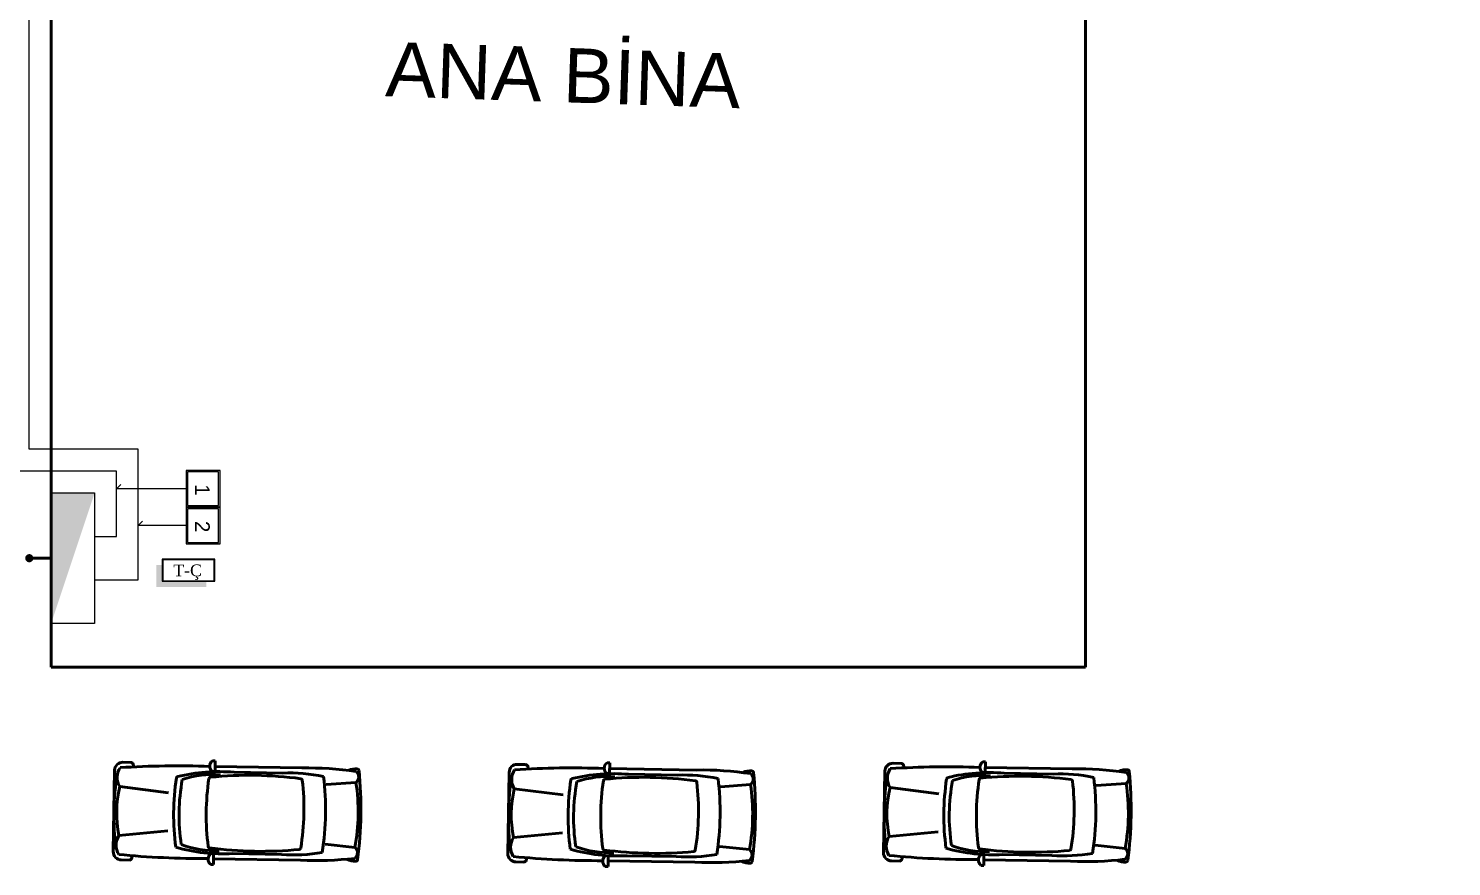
# Model space of a CAD drawing. Header units: millimetres. Extents: x 2046 to 14753, y 2361 to 29276.
# Drawn here: x 6152 to 6805, y 27259 to 27644 of the extents above; entities that cross this region are included whole.
import ezdxf

# ---------------------------------------------------------------- set-up
doc = ezdxf.new("R2010")
doc.units = ezdxf.units.MM
for name, color, linetype, lineweight in [('A.O. DUVAR', 7, 'Continuous', 50), ('KOLON HATTI  0.60 mm', 91, 'Continuous', 53), ('priz', 12, 'Continuous', 25)]:
    doc.layers.add(name, color=color, linetype=linetype, lineweight=lineweight)
doc.layers.add('aydınlatma', color=3, linetype='Continuous')
doc.layers.add('Elektrik Yazı', color=7, linetype='Continuous')
doc.styles.add('Elektrik Yazı', font='times.ttf')
doc.styles.get("Standard").update_dxf_attribs({"font": 'arial.ttf'})

# ---------------------------------------------------------------- blocks, each defined once
blk = doc.blocks.new('*U278')
at = {"layer": 'aydınlatma'}
for p, q in [((-30, 0), (-30, 19.992)), ((-30, 19.992), (30, 19.992)), ((30, 19.992), (30, 0)), ((-30, 0), (30, 0))]:
    blk.add_line(p, q, dxfattribs=at)
at = {"layer": 'aydınlatma', "color": 3}
blk.add_solid([(30, 0), (-30, 19.992), (-30, 0)], dxfattribs=at)

msp = doc.modelspace()

# ---------------------------------------------------------------- hatches: boundary and pattern name
at = {"layer": 'Elektrik Yazı'}
h = msp.add_hatch(color=2, dxfattribs=at)
h.dxf.hatch_style = 1
h.paths.add_polyline_path([(6233.693, 27387.346), (6233.693, 27390.034), (6213.419, 27390.034), (6213.419, 27397.462), (6210.731, 27397.462), (6210.731, 27387.346)])
h = msp.add_hatch(color=2, dxfattribs=at)
h.dxf.hatch_style = 1
h.paths.add_polyline_path([(6213.419, 27390.034), (6237.629, 27390.034), (6237.629, 27400.15), (6213.419, 27400.15)])
h.paths.add_polyline_path([(6237.36, 27399.881), (6237.36, 27390.303), (6213.688, 27390.303), (6213.688, 27399.881)], flags=16)
h.paths.add_polyline_path([(6232.366, 27399.308), (6218.223, 27399.308), (6218.223, 27391.261), (6232.366, 27391.261)], flags=8)

# ---------------------------------------------------------------- linework, layer by layer
at = {"layer": 'A.O. DUVAR'}
for p, q in [((6162.434, 27350.644), (6162.434, 27865.644)), ((6637.434, 27865.644), (6637.434, 27350.644)), ((6637.434, 27350.644), (6162.434, 27350.644)), ((6195.42, 27306.901), (6199.157, 27306.839)), ((6236.548, 27307.622), (6237.794, 27307.602)), ((6237.794, 27307.602), (6237.711, 27302.619)), ((6237.75, 27304.953), (6277.609, 27304.292)), ((6376.56, 27305.96), (6380.297, 27305.898)), ((6417.688, 27306.681), (6418.934, 27306.66)), ((6418.934, 27306.66), (6418.851, 27301.678)), ((6549.047, 27306.461), (6552.784, 27306.399)), ((6590.175, 27307.182), (6591.42, 27307.162)), ((6591.42, 27307.162), (6591.338, 27302.179)), ((6591.376, 27304.513), (6631.235, 27303.852)), ((6191.312, 27284.543), (6191.622, 27303.226)), ((6237.711, 27302.619), (6236.465, 27302.64)), ((6246.428, 27302.317), (6268.848, 27301.945)), ((6372.452, 27283.601), (6372.762, 27302.285)), ((6418.851, 27301.678), (6417.605, 27301.698)), ((6418.89, 27304.011), (6458.749, 27303.35)), ((6427.567, 27301.376), (6449.988, 27301.004)), ((6544.938, 27284.103), (6545.248, 27302.786)), ((6591.338, 27302.179), (6590.092, 27302.2)), ((6600.054, 27301.877), (6622.475, 27301.505)), ((6193.989, 27295.712), (6216.368, 27292.848)), ((6302.417, 27297.651), (6288.695, 27296.632)), ((6375.129, 27294.77), (6397.508, 27291.907)), ((6483.557, 27296.709), (6469.835, 27295.691)), ((6547.615, 27295.272), (6569.995, 27292.408)), ((6656.043, 27297.211), (6642.321, 27296.192)), ((6191.002, 27265.859), (6191.312, 27284.543)), ((6372.142, 27264.917), (6372.452, 27283.601)), ((6544.628, 27265.419), (6544.938, 27284.103)), ((6193.617, 27273.291), (6216.079, 27275.41)), ((6374.757, 27272.349), (6397.219, 27274.469)), ((6547.243, 27272.851), (6569.705, 27274.97)), ((6288.24, 27269.229), (6301.921, 27267.757)), ((6469.38, 27268.288), (6483.061, 27266.815)), ((6641.867, 27268.789), (6655.548, 27267.317)), ((6198.413, 27261.998), (6194.677, 27262.06)), ((6234.56, 27262.644), (6234.556, 27262.644)), ((6235.758, 27259.975), (6237.003, 27259.955)), ((6237.086, 27264.937), (6235.84, 27264.958)), ((6237.003, 27259.955), (6237.086, 27264.937)), ((6276.906, 27261.942), (6237.047, 27262.603)), ((6268.228, 27264.578), (6245.808, 27264.95)), ((6379.553, 27261.056), (6375.817, 27261.118)), ((6415.7, 27261.703), (6415.696, 27261.703)), ((6416.898, 27259.034), (6418.143, 27259.013)), ((6418.226, 27263.995), (6416.98, 27264.016)), ((6418.143, 27259.013), (6418.226, 27263.995)), ((6458.046, 27261), (6418.187, 27261.661)), ((6449.368, 27263.636), (6426.948, 27264.008)), ((6552.04, 27261.558), (6548.303, 27261.62)), ((6588.187, 27262.204), (6588.183, 27262.204)), ((6589.384, 27259.535), (6590.63, 27259.515)), ((6590.712, 27264.497), (6589.467, 27264.518)), ((6590.63, 27259.515), (6590.712, 27264.497)), ((6630.533, 27261.502), (6590.674, 27262.163)), ((6621.855, 27264.138), (6599.434, 27264.51))]:
    msp.add_line(p, q, dxfattribs=at)
for centre, radius, start, end in [((6195.358, 27303.164), 3.737, 89.049635, 179.049635), ((6200.912, 27299.957), 8.121, 146.578443, 211.520827), ((6220.333, 26893.462), 411.803, 87.922934, 93.647745), ((6198.787, 27305.322), 1.561, 341.196176, 76.279876), ((6238.375, 27305.1), 3.114, 125.919533, 232.179737), ((6376.498, 27302.223), 3.737, 89.049635, 179.049635), ((6379.927, 27304.381), 1.561, 341.196176, 76.279876), ((6419.515, 27304.159), 3.114, 125.919533, 232.179737), ((6548.985, 27302.724), 3.737, 89.049635, 179.049635), ((6573.96, 26893.022), 411.803, 87.922934, 93.647745), ((6552.413, 27304.882), 1.561, 341.196176, 76.279876), ((6592.002, 27304.66), 3.114, 125.919533, 232.179737), ((6314.002, 27282.507), 122.707, 170.878402, 187.220869), ((6332.696, 27282.82), 113.989, 171.474665, 187.533957), ((6220.706, 27299.608), 0.747, 103.730755, 171.474665), ((6239.5, 27222.693), 79.925, 85.027645, 103.730755), ((6311.511, 27282.549), 90.318, 169.522352, 188.576919), ((6236.944, 27256.375), 44.916, 85.869805, 108.48967), ((6347.643, 27282.572), 113.989, 171.50118, 187.244744), ((6235.646, 27299.308), 0.747, 95.679205, 171.50118), ((6253.386, 27120.919), 180.016, 82.420066, 95.679205), ((6271.958, 27226.515), 75.494, 78.110544, 92.360577), ((6164.542, 27285.61), 113.989, 350.854526, 6.598091), ((6277.033, 27298.622), 0.747, 6.598091, 82.420066), ((6280.101, 27154.116), 150.197, 81.423588, 90.950872), ((6165.777, 27284.966), 122.707, 350.878402, 7.220869), ((6302.357, 27295.918), 7.997, 84.218088, 114.742567), ((6300.59, 27300.173), 3.114, 305.919533, 52.179737), ((6300.59, 27300.173), 3.114, 305.919533, 52.179737), ((6124.05, 27285.658), 180.635, 352.525273, 5.573997), ((6303.087, 27303.131), 0.747, 5.573997, 84.218088), ((6495.142, 27281.566), 122.707, 170.878402, 187.220869), ((6382.052, 27299.016), 8.121, 146.578443, 211.520827), ((6401.473, 26892.52), 411.803, 87.922934, 93.647745), ((6513.836, 27281.879), 113.989, 171.474665, 187.533957), ((6401.846, 27298.666), 0.747, 103.730755, 171.474665), ((6420.64, 27221.751), 79.925, 85.027645, 103.730755), ((6492.651, 27281.607), 90.318, 169.522352, 188.576919), ((6418.084, 27255.434), 44.916, 85.869805, 108.48967), ((6528.783, 27281.631), 113.989, 171.50118, 187.244744), ((6416.786, 27298.366), 0.747, 95.679205, 171.50118), ((6434.526, 27119.977), 180.016, 82.420066, 95.679205), ((6453.098, 27225.573), 75.494, 78.110544, 92.360577), ((6458.173, 27297.68), 0.747, 6.598091, 82.420066), ((6461.241, 27153.174), 150.197, 81.423588, 90.950872), ((6346.917, 27284.025), 122.707, 350.878402, 7.220869), ((6483.497, 27294.976), 7.997, 84.218088, 114.742567), ((6481.73, 27299.231), 3.114, 305.919533, 52.179737), ((6481.73, 27299.231), 3.114, 305.919533, 52.179737), ((6305.19, 27284.717), 180.635, 352.525273, 5.573997), ((6484.227, 27302.189), 0.747, 5.573997, 84.218088), ((6667.629, 27282.067), 122.707, 170.878402, 187.220869), ((6554.538, 27299.517), 8.121, 146.578443, 211.520827), ((6686.323, 27282.38), 113.989, 171.474665, 187.533957), ((6574.333, 27299.168), 0.747, 103.730755, 171.474665), ((6593.126, 27222.253), 79.925, 85.027645, 103.730755), ((6665.137, 27282.109), 90.318, 169.522352, 188.576919), ((6590.57, 27255.935), 44.916, 85.869805, 108.48967), ((6701.27, 27282.132), 113.989, 171.50118, 187.244744), ((6589.272, 27298.868), 0.747, 95.679205, 171.50118), ((6607.012, 27120.479), 180.016, 82.420066, 95.679205), ((6625.584, 27226.075), 75.494, 78.110544, 92.360577), ((6518.168, 27285.17), 113.989, 350.854526, 6.598091), ((6630.66, 27298.182), 0.747, 6.598091, 82.420066), ((6633.728, 27153.676), 150.197, 81.423588, 90.950872), ((6519.404, 27284.526), 122.707, 350.878402, 7.220869), ((6655.983, 27295.478), 7.997, 84.218088, 114.742567), ((6654.216, 27299.733), 3.114, 305.919533, 52.179737), ((6654.216, 27299.733), 3.114, 305.919533, 52.179737), ((6477.676, 27285.218), 180.635, 352.525273, 5.573997), ((6656.714, 27302.691), 0.747, 5.573997, 84.218088), ((6243.626, 27283.675), 51.076, 166.369252, 191.730019), ((6213.11, 27284.181), 90.318, 349.522352, 8.576919), ((6213.11, 27284.181), 90.318, 349.522352, 8.576919), ((6424.766, 27282.733), 51.076, 166.369252, 191.730019), ((6345.682, 27284.668), 113.989, 350.854526, 6.598091), ((6394.249, 27283.239), 90.318, 349.522352, 8.576919), ((6394.249, 27283.239), 90.318, 349.522352, 8.576919), ((6597.253, 27283.235), 51.076, 166.369252, 191.730019), ((6566.736, 27283.741), 90.318, 349.522352, 8.576919), ((6566.736, 27283.741), 90.318, 349.522352, 8.576919), ((6200.395, 27268.818), 8.121, 146.578443, 211.520827), ((6381.535, 27267.876), 8.121, 146.578443, 211.520827), ((6554.022, 27268.378), 8.121, 146.578443, 211.520827), ((6194.739, 27265.797), 3.737, 179.049635, 269.049635), ((6241.525, 27344.76), 79.925, 254.146981, 273.071625), ((6237.853, 27311.181), 44.916, 249.6096, 272.229465), ((6235.306, 27268.292), 0.747, 187.244744, 262.476383), ((6258.779, 27446.017), 180.016, 262.476383, 275.622887), ((6273.838, 27339.863), 75.494, 265.738694, 279.988726), ((6276.344, 27267.611), 0.747, 275.622887, 350.854526), ((6300.011, 27265.296), 3.114, 305.919533, 52.179737), ((6422.665, 27343.819), 79.925, 254.146981, 273.071625), ((6418.993, 27310.239), 44.916, 249.6096, 272.229465), ((6416.446, 27267.35), 0.747, 187.244744, 262.476383), ((6439.919, 27445.076), 180.016, 262.476383, 275.622887), ((6457.484, 27266.669), 0.747, 275.622887, 350.854526), ((6481.151, 27264.355), 3.114, 305.919533, 52.179737), ((6548.365, 27265.357), 3.737, 179.049635, 269.049635), ((6595.151, 27344.32), 79.925, 254.146981, 273.071625), ((6591.48, 27310.741), 44.916, 249.6096, 272.229465), ((6588.933, 27267.852), 0.747, 187.244744, 262.476383), ((6612.405, 27445.577), 180.016, 262.476383, 275.622887), ((6629.97, 27267.171), 0.747, 275.622887, 350.854526), ((6653.638, 27264.856), 3.114, 305.919533, 52.179737), ((6233.289, 27674.445), 411.803, 264.451525, 270.176336), ((6198.094, 27263.526), 1.561, 281.819394, 16.903094), ((6237.667, 27262.435), 3.114, 125.919533, 232.179737), ((6284.378, 27411.953), 150.197, 267.148399, 276.675682), ((6301.918, 27269.49), 7.997, 242.512535, 273.881182), ((6302.409, 27262.257), 0.747, 273.881182, 352.525273), ((6375.879, 27264.855), 3.737, 179.049635, 269.049635), ((6414.429, 27673.504), 411.803, 264.451525, 270.176336), ((6379.234, 27262.585), 1.561, 281.819394, 16.903094), ((6418.807, 27261.494), 3.114, 125.919533, 232.179737), ((6454.978, 27338.922), 75.494, 265.738694, 279.988726), ((6465.518, 27411.011), 150.197, 267.148399, 276.675682), ((6483.058, 27268.549), 7.997, 242.512535, 273.881182), ((6483.549, 27261.315), 0.747, 273.881182, 352.525273), ((6586.915, 27674.005), 411.803, 264.451525, 270.176336), ((6551.72, 27263.086), 1.561, 281.819394, 16.903094), ((6591.294, 27261.995), 3.114, 125.919533, 232.179737), ((6627.464, 27339.423), 75.494, 265.738694, 279.988726), ((6638.005, 27411.513), 150.197, 267.148399, 276.675682), ((6655.545, 27269.05), 7.997, 242.512535, 273.881182), ((6656.035, 27261.817), 0.747, 273.881182, 352.525273)]:
    msp.add_arc(centre, radius, start, end, dxfattribs=at)
at = {"layer": 'aydınlatma'}
for points in [[(6202.426, 27440.644), (6202.426, 27450.644), (6152.426, 27450.644), (6152.426, 28020.836), (6925.639, 28046.811), (6934.607, 28049.142)], [(6182.426, 27410.644), (6192.426, 27410.644), (6192.426, 27440.644), (6142.426, 27440.644), (6142.426, 28020.5)], [(6182.426, 27390.644), (6202.426, 27390.644), (6202.426, 27440.644)]]:
    msp.add_lwpolyline(points, dxfattribs=at)
at = {"layer": 'Elektrik Yazı', "color": 2}
for points in [[(6213.419, 27390.034), (6237.629, 27390.034), (6237.629, 27400.15), (6213.419, 27400.15)], [(6213.688, 27390.303), (6237.36, 27390.303), (6237.36, 27399.881), (6213.688, 27399.881)]]:
    msp.add_lwpolyline(points, close=True, dxfattribs=at)
at = {"layer": 'KOLON HATTI  0.60 mm', "const_width": 1.874}
msp.add_lwpolyline([(6153.372, 27400.644, 1), (6151.497, 27400.644, 1)], format="xyb", close=True, dxfattribs=at)
at = {"layer": 'KOLON HATTI  0.60 mm'}
msp.add_lwpolyline([(6162.434, 27400.644), (6152.434, 27400.644)], dxfattribs=at)
at = {"layer": 'priz'}
for p, q in [((6192.426, 27432.529), (6194.406, 27434.509)), ((6225.117, 27432.529), (6192.426, 27432.529)), ((6202.426, 27415.644), (6204.406, 27417.624)), ((6225.117, 27415.644), (6202.426, 27415.644))]:
    msp.add_line(p, q, dxfattribs=at)
for points in [[(6240.003, 27424.087), (6240.003, 27440.971), (6224.417, 27440.971), (6224.417, 27424.087)], [(6239.303, 27424.787), (6239.303, 27440.271), (6225.117, 27440.271), (6225.117, 27424.787)], [(6240.003, 27407.202), (6240.003, 27424.087), (6224.417, 27424.087), (6224.417, 27407.202)], [(6239.303, 27407.902), (6239.303, 27423.387), (6225.117, 27423.387), (6225.117, 27407.902)]]:
    msp.add_lwpolyline(points, close=True, dxfattribs=at)

# ---------------------------------------------------------------- block references
at = {"layer": 'aydınlatma', "rotation": 270}
msp.add_blockref('*U278', (6162.434, 27400.644), dxfattribs=at)

# ---------------------------------------------------------------- texts
at = {"layer": 'A.O. DUVAR'}
msp.add_text('ANA BİNA', height=25, rotation=358.041845, dxfattribs=at).set_placement((6315.69, 27612.865, 28324.799))
at = {"layer": 'aydınlatma', "char_height": 6.72, "attachment_point": 7, "rotation": 270}
for s, insert in [('1', (6228.558, 27434.623)), ('2', (6228.558, 27417.738))]:
    msp.add_mtext_dynamic_manual_height_columns(s, width=5.92075, gutter_width=12.5, heights=[0], dxfattribs=dict(at, insert=insert))
at = {"layer": 'Elektrik Yazı', "color": 2, "linetype": 'ByBlock', "style": 'Elektrik Yazı'}
msp.add_text('T-Ç', height=5.376, dxfattribs=at).set_placement((6218.579, 27392.361))

doc.saveas('drawing.dxf')
